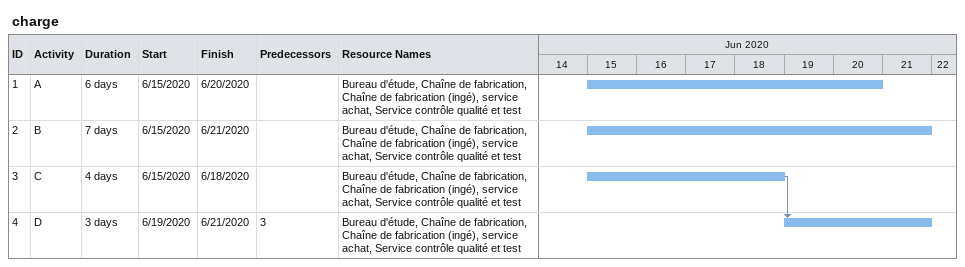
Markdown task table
charge

| ID | Task | Duration | Start | Finish | Predecessors | Resources |
|---|---|---|---|---|---|---|
| 1 | A | 6d | 2020-06-15 | 2020-06-20 |  | Bureau d'étude, Chaîne de fabrication, Chaîne de fabrication (ingé), service achat, Service contrôle qualité et test |
| 2 | B | 7d | 2020-06-15 | 2020-06-21 |  | Bureau d'étude, Chaîne de fabrication, Chaîne de fabrication (ingé), service achat, Service contrôle qualité et test |
| 3 | C | 4d | 2020-06-15 | 2020-06-18 |  | Bureau d'étude, Chaîne de fabrication, Chaîne de fabrication (ingé), service achat, Service contrôle qualité et test |
| 4 | D | 3d | 2020-06-19 | 2020-06-21 | 3 | Bureau d'étude, Chaîne de fabrication, Chaîne de fabrication (ingé), service achat, Service contrôle qualité et test |
